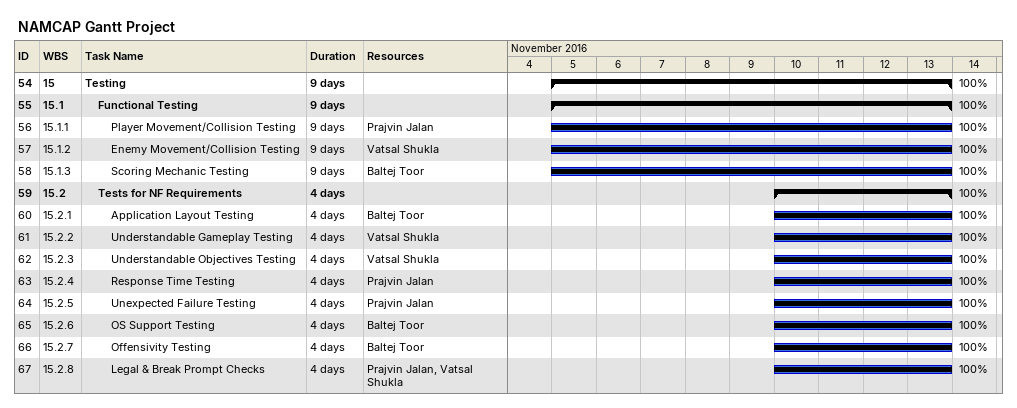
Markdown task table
NAMCAP Gantt Project

| ID | WBS | Task | Duration | Start | Finish | Resources | % complete |
|---|---|---|---|---|---|---|---|
| 54 | 15 | **Testing** | 9d | 2016-11-05 | 2016-11-13 |  | 100 |
| 55 | 15.1 | **Functional Testing** | 9d | 2016-11-05 | 2016-11-13 |  | 100 |
| 56 | 15.1.1 | Player Movement/Collision Testing | 9d | 2016-11-05 | 2016-11-13 | Prajvin Jalan | 100 |
| 57 | 15.1.2 | Enemy Movement/Collision Testing | 9d | 2016-11-05 | 2016-11-13 | Vatsal Shukla | 100 |
| 58 | 15.1.3 | Scoring Mechanic Testing | 9d | 2016-11-05 | 2016-11-13 | Baltej Toor | 100 |
| 59 | 15.2 | **Tests for NF Requirements** | 4d | 2016-11-10 | 2016-11-13 |  | 100 |
| 60 | 15.2.1 | Application Layout Testing | 4d | 2016-11-10 | 2016-11-13 | Baltej Toor | 100 |
| 61 | 15.2.2 | Understandable Gameplay Testing | 4d | 2016-11-10 | 2016-11-13 | Vatsal Shukla | 100 |
| 62 | 15.2.3 | Understandable Objectives Testing | 4d | 2016-11-10 | 2016-11-13 | Vatsal Shukla | 100 |
| 63 | 15.2.4 | Response Time Testing | 4d | 2016-11-10 | 2016-11-13 | Prajvin Jalan | 100 |
| 64 | 15.2.5 | Unexpected Failure Testing | 4d | 2016-11-10 | 2016-11-13 | Prajvin Jalan | 100 |
| 65 | 15.2.6 | OS Support Testing | 4d | 2016-11-10 | 2016-11-13 | Baltej Toor | 100 |
| 66 | 15.2.7 | Offensivity Testing | 4d | 2016-11-10 | 2016-11-13 | Baltej Toor | 100 |
| 67 | 15.2.8 | Legal & Break Prompt Checks | 4d | 2016-11-10 | 2016-11-13 | Prajvin Jalan, Vatsal Shukla | 100 |
